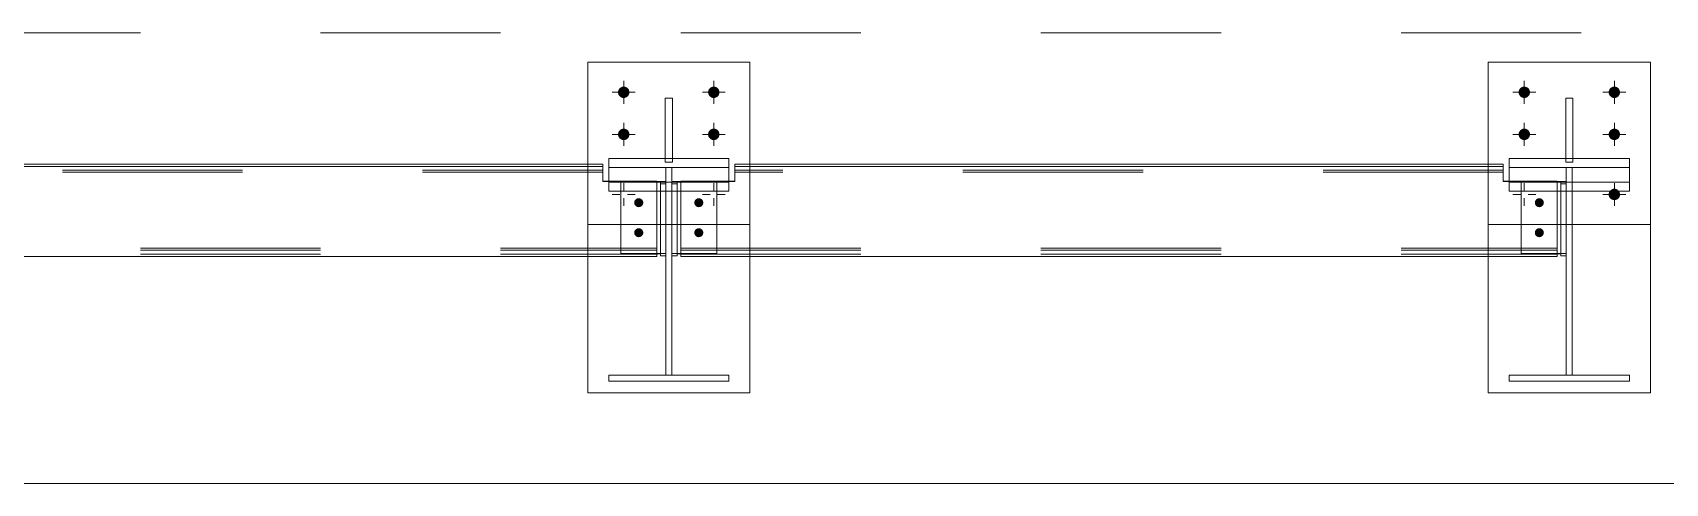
# Model space of a CAD drawing. Header units: millimetres. Extents: x 663313 to 1226001, y 1431724 to 1620898.
# Drawn here: x 663633.344 to 663636.063, y 1524720.101 to 1524720.851 of the extents above; entities that cross this region are included whole.
import ezdxf

# ---------------------------------------------------------------- set-up
doc = ezdxf.new("R2010")
doc.units = ezdxf.units.MM
doc.linetypes.add('XKITLINE00', pattern=[0])
doc.linetypes.add('XKITLINE02', pattern=[4, 2, -2])
doc.layers.add('Bolt', color=7, linetype='Continuous', lineweight=0)
doc.layers.add('Part', color=7, linetype='Continuous', lineweight=0)

# ---------------------------------------------------------------- blocks, each defined once
blk = doc.blocks.new('*A32631718')
at = {"layer": 'Part', "color": 7, "linetype": 'XKITLINE02', "lineweight": 0}
blk.add_line((580.868213, 51.262976), (506.930472, 51.262976), dxfattribs=at)
blk = doc.blocks.new('*A32651720')
at = {"layer": 'Part', "color": 7, "linetype": 'XKITLINE00', "lineweight": 0}
blk.add_line((505.256896, 46.262976), (545.901541, 46.262976), dxfattribs=at)
blk = doc.blocks.new('*A32661721')
at = {"layer": 'Part', "color": 7, "linetype": 'XKITLINE02', "lineweight": 0}
for p, q in [((534.701491, 49.768409), (534.701491, 48.787892)), ((534.768157, 49.768409), (534.701491, 49.768409)), ((534.701491, 49.768409), (534.701569, 49.5047)), ((534.768157, 47.462992), (534.768157, 49.768409)), ((534.768157, 49.768409), (534.768236, 49.5047)), ((534.701491, 47.462992), (534.701569, 47.462992)), ((534.701491, 47.462992), (534.701569, 47.462992)), ((534.768157, 47.462992), (534.768236, 47.462992))]:
    blk.add_line(p, q, dxfattribs=at)
at = {"layer": 'Part', "color": 7, "linetype": 'XKITLINE00', "lineweight": 0}
for p, q in [((534.701569, 47.462992), (534.701569, 49.5047)), ((534.701569, 49.5047), (534.768236, 49.5047)), ((534.768236, 49.5047), (534.768236, 47.462992)), ((534.701491, 48.787892), (534.701491, 47.462992)), ((534.701569, 47.462992), (534.768236, 47.462992))]:
    blk.add_line(p, q, dxfattribs=at)
blk = doc.blocks.new('*A32751730')
at = {"layer": 'Part', "color": 7, "linetype": 'XKITLINE00', "lineweight": 0}
for p, q in [((544.001509, 49.805657), (535.468176, 49.805657)), ((535.468176, 49.805657), (535.468184, 49.779489)), ((544.001517, 49.779489), (535.468184, 49.779489)), ((535.468184, 49.779489), (535.468184, 49.613051)), ((544.001517, 49.779489), (544.001509, 49.805657)), ((544.001517, 49.613051), (544.001517, 49.779489)), ((535.401566, 49.615319), (535.468183, 49.615319)), ((535.401567, 49.613051), (535.468184, 49.613051)), ((544.001516, 49.615319), (544.068233, 49.615319)), ((544.001517, 49.613051), (544.068234, 49.613051)), ((534.868183, 48.81092), (534.868183, 48.78086)), ((534.868183, 48.78086), (544.601541, 48.78086)), ((544.601541, 48.81092), (544.601541, 48.78086))]:
    blk.add_line(p, q, dxfattribs=at)
at = {"layer": 'Part', "color": 7, "linetype": 'XKITLINE02', "lineweight": 0}
for p, q in [((535.468176, 49.739082), (535.468176, 49.805657)), ((544.001509, 49.739082), (535.468176, 49.739082)), ((535.468183, 49.715182), (535.468176, 49.739082)), ((544.001516, 49.715182), (535.468183, 49.715182)), ((535.468183, 49.615319), (535.468183, 49.715182)), ((544.001509, 49.805657), (544.001509, 49.739082)), ((544.001509, 49.739082), (544.001516, 49.715182)), ((544.001516, 49.715182), (544.001516, 49.615319)), ((534.868182, 48.849703), (534.868183, 49.615319)), ((534.868183, 49.615319), (535.401566, 49.615319)), ((534.868184, 49.613051), (534.868183, 49.615319)), ((534.868184, 49.613051), (534.868183, 48.81092)), ((534.868184, 49.613051), (535.401567, 49.613051)), ((535.468184, 49.613051), (535.468183, 49.615319)), ((544.001517, 49.613051), (544.001516, 49.615319)), ((544.068233, 49.615319), (544.601541, 49.615319)), ((544.068234, 49.613051), (544.601541, 49.613051)), ((544.60154, 48.849703), (544.601541, 49.615319)), ((544.601541, 49.615319), (544.601541, 49.613051)), ((544.601541, 49.613051), (544.601541, 48.81092)), ((534.868182, 48.849703), (534.868175, 48.873603)), ((534.868175, 48.873603), (534.868175, 48.807028)), ((534.868175, 48.873603), (544.601533, 48.873603)), ((534.868175, 48.807028), (534.868183, 48.78086)), ((534.868175, 48.807028), (544.601533, 48.807028)), ((534.868182, 48.849703), (544.60154, 48.849703)), ((544.601533, 48.807028), (544.601533, 48.873603)), ((544.601533, 48.873603), (544.60154, 48.849703)), ((544.601533, 48.807028), (544.601541, 48.78086))]:
    blk.add_line(p, q, dxfattribs=at)
blk = doc.blocks.new('*A32761731')
at = {"layer": 'Part', "color": 7, "linetype": 'XKITLINE00', "lineweight": 0}
for p, q in [((534.001509, 49.805657), (525.468176, 49.805657)), ((525.468176, 49.805657), (525.468184, 49.779489)), ((534.001517, 49.779489), (525.468184, 49.779489)), ((525.468184, 49.779489), (525.468184, 49.613051)), ((534.001517, 49.779489), (534.001509, 49.805657)), ((534.001517, 49.613051), (534.001517, 49.779489)), ((525.401566, 49.615319), (525.468183, 49.615319)), ((525.401567, 49.613051), (525.468184, 49.613051)), ((534.001516, 49.615319), (534.068233, 49.615319)), ((534.001517, 49.613051), (534.068234, 49.613051)), ((524.868183, 48.81092), (524.868183, 48.78086)), ((524.868183, 48.78086), (534.601541, 48.78086)), ((534.601541, 48.81092), (534.601541, 48.78086))]:
    blk.add_line(p, q, dxfattribs=at)
at = {"layer": 'Part', "color": 7, "linetype": 'XKITLINE02', "lineweight": 0}
for p, q in [((525.468176, 49.739082), (525.468176, 49.805657)), ((534.001509, 49.739082), (525.468176, 49.739082)), ((525.468183, 49.715182), (525.468176, 49.739082)), ((534.001516, 49.715182), (525.468183, 49.715182)), ((525.468183, 49.615319), (525.468183, 49.715182)), ((534.001509, 49.805657), (534.001509, 49.739082)), ((534.001509, 49.739082), (534.001516, 49.715182)), ((534.001516, 49.715182), (534.001516, 49.615319)), ((524.868182, 48.849703), (524.868183, 49.615319)), ((524.868183, 49.615319), (525.401566, 49.615319)), ((524.868184, 49.613051), (524.868183, 49.615319)), ((524.868184, 49.613051), (524.868183, 48.81092)), ((524.868184, 49.613051), (525.401567, 49.613051)), ((525.468184, 49.613051), (525.468183, 49.615319)), ((534.001517, 49.613051), (534.001516, 49.615319)), ((534.068233, 49.615319), (534.601541, 49.615319)), ((534.068234, 49.613051), (534.601541, 49.613051)), ((534.60154, 48.849703), (534.601541, 49.615319)), ((534.601541, 49.615319), (534.601541, 49.613051)), ((534.601541, 49.613051), (534.601541, 48.81092)), ((524.868182, 48.849703), (524.868175, 48.873603)), ((524.868175, 48.873603), (524.868175, 48.807028)), ((524.868175, 48.873603), (534.601533, 48.873603)), ((524.868175, 48.807028), (524.868183, 48.78086)), ((524.868175, 48.807028), (534.601533, 48.807028)), ((524.868182, 48.849703), (534.60154, 48.849703)), ((534.601533, 48.807028), (534.601533, 48.873603)), ((534.601533, 48.873603), (534.60154, 48.849703)), ((534.601533, 48.807028), (534.601541, 48.78086))]:
    blk.add_line(p, q, dxfattribs=at)
blk = doc.blocks.new('*A32771732')
at = {"layer": 'Part', "color": 7, "linetype": 'XKITLINE00', "lineweight": 0}
for p, q in [((533.834848, 50.935087), (533.834851, 50.935087)), ((533.834851, 50.935087), (535.634851, 50.935087)), ((533.834851, 50.935087), (533.834851, 49.805657)), ((535.634851, 50.935087), (535.634851, 49.805657)), ((533.834851, 48.78086), (533.834851, 47.26842)), ((535.634851, 48.78086), (535.634851, 47.26842)), ((533.834851, 47.26842), (533.834848, 47.26842)), ((535.634851, 47.26842), (533.834851, 47.26842)), ((535.634848, 47.26842), (535.634851, 47.26842))]:
    blk.add_line(p, q, dxfattribs=at)
at = {"layer": 'Part', "color": 7, "linetype": 'XKITLINE02', "lineweight": 0}
for p, q in [((533.834848, 47.26842), (533.834848, 50.935087)), ((535.634848, 50.935087), (535.634848, 47.26842)), ((533.834851, 49.805657), (533.834851, 48.78086)), ((535.634851, 49.805657), (535.634851, 48.78086))]:
    blk.add_line(p, q, dxfattribs=at)
blk = doc.blocks.new('*A32781733')
at = {"layer": 'Part', "color": 7, "linetype": 'XKITLINE02', "lineweight": 0}
for p, q in [((534.768192, 48.81406), (534.768192, 49.612963)), ((535.268192, 49.612963), (534.768192, 49.612963)), ((534.7682, 49.586795), (534.768192, 49.612963)), ((534.768199, 48.787892), (534.7682, 49.586795)), ((534.7682, 49.586795), (534.8282, 49.586795)), ((534.828193, 48.81092), (534.828193, 49.609823)), ((534.828193, 49.609823), (535.268193, 49.609823)), ((534.828193, 49.609823), (534.8282, 49.586795)), ((534.8282, 49.586795), (534.8282, 49.504699)), ((535.268192, 48.81406), (535.268192, 49.612963)), ((535.268193, 49.609823), (535.268192, 49.612963)), ((535.268193, 49.609823), (535.268193, 49.504699)), ((534.768192, 48.81406), (535.268192, 48.81406)), ((534.768199, 48.787892), (534.768192, 48.81406)), ((534.828193, 48.81092), (534.828199, 48.787892)), ((535.268192, 48.81406), (535.268193, 48.81092))]:
    blk.add_line(p, q, dxfattribs=at)
at = {"layer": 'Part', "color": 7, "linetype": 'XKITLINE00', "lineweight": 0}
for p, q in [((534.8282, 49.504699), (534.828199, 48.787892)), ((535.268193, 49.504699), (535.268193, 48.81092)), ((534.828199, 48.787892), (534.768199, 48.787892)), ((535.268193, 48.81092), (534.828193, 48.81092))]:
    blk.add_line(p, q, dxfattribs=at)
blk = doc.blocks.new('*A32791734')
at = {"layer": 'Part', "color": 7, "linetype": 'XKITLINE02', "lineweight": 0}
for p, q in [((534.201517, 49.612963), (534.201516, 48.81406)), ((534.701517, 49.612963), (534.201517, 49.612963)), ((534.201517, 49.612963), (534.201518, 49.609823)), ((534.201518, 49.609823), (534.641518, 49.609823)), ((534.201518, 49.609823), (534.201518, 49.5047)), ((534.641518, 49.609823), (534.641517, 48.81092)), ((534.641518, 49.609823), (534.641525, 49.586795)), ((534.641525, 49.586795), (534.701525, 49.586795)), ((534.641525, 49.586795), (534.641525, 49.504699)), ((534.701517, 49.612963), (534.701516, 48.81406)), ((534.701525, 49.586795), (534.701517, 49.612963)), ((534.701525, 49.586795), (534.701524, 48.787892)), ((534.201516, 48.81406), (534.701516, 48.81406)), ((534.201517, 48.81092), (534.201516, 48.81406)), ((534.641524, 48.787892), (534.641517, 48.81092)), ((534.701524, 48.787892), (534.701516, 48.81406))]:
    blk.add_line(p, q, dxfattribs=at)
at = {"layer": 'Part', "color": 7, "linetype": 'XKITLINE00', "lineweight": 0}
for p, q in [((534.201518, 49.5047), (534.201517, 48.81092)), ((534.641525, 49.504699), (534.641524, 48.787892)), ((534.641517, 48.81092), (534.201517, 48.81092)), ((534.701524, 48.787892), (534.641524, 48.787892))]:
    blk.add_line(p, q, dxfattribs=at)
blk = doc.blocks.new('*A32801735')
at = {"layer": 'Part', "color": 7, "linetype": 'XKITLINE00', "lineweight": 0}
for p, q in [((534.774834, 50.535054), (534.694824, 50.535054)), ((534.694837, 49.825545), (534.694834, 50.535054)), ((534.774824, 50.535054), (534.774834, 50.535054)), ((534.774834, 50.535054), (534.774837, 49.825545)), ((534.774837, 49.825545), (534.694837, 49.825545))]:
    blk.add_line(p, q, dxfattribs=at)
at = {"layer": 'Part', "color": 7, "linetype": 'XKITLINE02', "lineweight": 0}
for p, q in [((534.694824, 50.535054), (534.694834, 50.535054)), ((534.694824, 50.535054), (534.694824, 49.868387)), ((534.774824, 49.868387), (534.774824, 50.535054)), ((534.774824, 49.868387), (534.694824, 49.868387)), ((534.694824, 49.868387), (534.694837, 49.825545)), ((534.774837, 49.825545), (534.774824, 49.868387))]:
    blk.add_line(p, q, dxfattribs=at)
blk = doc.blocks.new('*A32811736')
at = {"layer": 'Part', "color": 7, "linetype": 'XKITLINE02', "lineweight": 0}
for p, q in [((533.834828, 50.935087), (535.634828, 50.935087)), ((533.834828, 49.135087), (533.834828, 50.935087)), ((533.834828, 49.135087), (533.834828, 50.935087)), ((535.634828, 50.935087), (535.634828, 49.135087)), ((535.634828, 49.135087), (535.634828, 50.935087)), ((535.634828, 49.135087), (533.834828, 49.135087))]:
    blk.add_line(p, q, dxfattribs=at)
blk = doc.blocks.new('*A32821737')
at = {"layer": 'Bolt'}
for points in [[(534.172, 50.608), (534.173, 50.614), (534.174, 50.62), (534.176, 50.626), (534.179, 50.632), (534.182, 50.637), (534.186, 50.642), (534.19, 50.647), (534.195, 50.651), (534.2, 50.654), (534.205, 50.658), (534.211, 50.66), (534.216, 50.662), (534.222, 50.664), (534.229, 50.665), (534.235, 50.665), (534.241, 50.665), (534.247, 50.664), (534.253, 50.662), (534.259, 50.66), (534.265, 50.658), (534.27, 50.654), (534.275, 50.651), (534.28, 50.647), (534.284, 50.642), (534.288, 50.637), (534.291, 50.632), (534.293, 50.626), (534.295, 50.62), (534.297, 50.614), (534.298, 50.608), (534.298, 50.602), (534.298, 50.596), (534.297, 50.589), (534.295, 50.583), (534.293, 50.578), (534.291, 50.572), (534.288, 50.567), (534.284, 50.562), (534.28, 50.557), (534.275, 50.553), (534.27, 50.549), (534.265, 50.546), (534.259, 50.543), (534.253, 50.541), (534.247, 50.54), (534.241, 50.539), (534.235, 50.538), (534.229, 50.539), (534.222, 50.54), (534.216, 50.541), (534.211, 50.543), (534.205, 50.546), (534.2, 50.549), (534.195, 50.553), (534.19, 50.557), (534.186, 50.562), (534.182, 50.567), (534.179, 50.572), (534.176, 50.578), (534.174, 50.583), (534.173, 50.589), (534.172, 50.596), (534.172, 50.602)], [(535.172, 50.608), (535.173, 50.614), (535.174, 50.62), (535.176, 50.626), (535.179, 50.632), (535.182, 50.637), (535.186, 50.642), (535.19, 50.647), (535.195, 50.651), (535.2, 50.654), (535.205, 50.658), (535.211, 50.66), (535.216, 50.662), (535.222, 50.664), (535.229, 50.665), (535.235, 50.665), (535.241, 50.665), (535.247, 50.664), (535.253, 50.662), (535.259, 50.66), (535.265, 50.658), (535.27, 50.654), (535.275, 50.651), (535.28, 50.647), (535.284, 50.642), (535.288, 50.637), (535.291, 50.632), (535.293, 50.626), (535.295, 50.62), (535.297, 50.614), (535.298, 50.608), (535.298, 50.602), (535.298, 50.596), (535.297, 50.589), (535.295, 50.583), (535.293, 50.578), (535.291, 50.572), (535.288, 50.567), (535.284, 50.562), (535.28, 50.557), (535.275, 50.553), (535.27, 50.549), (535.265, 50.546), (535.259, 50.543), (535.253, 50.541), (535.247, 50.54), (535.241, 50.539), (535.235, 50.538), (535.229, 50.539), (535.222, 50.54), (535.216, 50.541), (535.211, 50.543), (535.205, 50.546), (535.2, 50.549), (535.195, 50.553), (535.19, 50.557), (535.186, 50.562), (535.182, 50.567), (535.179, 50.572), (535.176, 50.578), (535.174, 50.583), (535.173, 50.589), (535.172, 50.596), (535.172, 50.602)], [(534.172, 50.141), (534.173, 50.147), (534.174, 50.153), (534.176, 50.159), (534.179, 50.165), (534.182, 50.17), (534.186, 50.175), (534.19, 50.18), (534.195, 50.184), (534.2, 50.188), (534.205, 50.191), (534.211, 50.194), (534.216, 50.196), (534.222, 50.197), (534.229, 50.198), (534.235, 50.198), (534.241, 50.198), (534.247, 50.197), (534.253, 50.196), (534.259, 50.194), (534.265, 50.191), (534.27, 50.188), (534.275, 50.184), (534.28, 50.18), (534.284, 50.175), (534.288, 50.17), (534.291, 50.165), (534.293, 50.159), (534.295, 50.153), (534.297, 50.147), (534.298, 50.141), (534.298, 50.135), (534.298, 50.129), (534.297, 50.123), (534.295, 50.117), (534.293, 50.111), (534.291, 50.105), (534.288, 50.1), (534.284, 50.095), (534.28, 50.09), (534.275, 50.086), (534.27, 50.082), (534.265, 50.079), (534.259, 50.077), (534.253, 50.074), (534.247, 50.073), (534.241, 50.072), (534.235, 50.072), (534.229, 50.072), (534.222, 50.073), (534.216, 50.074), (534.211, 50.077), (534.205, 50.079), (534.2, 50.082), (534.195, 50.086), (534.19, 50.09), (534.186, 50.095), (534.182, 50.1), (534.179, 50.105), (534.176, 50.111), (534.174, 50.117), (534.173, 50.123), (534.172, 50.129), (534.172, 50.135)], [(535.172, 50.141), (535.173, 50.147), (535.174, 50.153), (535.176, 50.159), (535.179, 50.165), (535.182, 50.17), (535.186, 50.175), (535.19, 50.18), (535.195, 50.184), (535.2, 50.188), (535.205, 50.191), (535.211, 50.194), (535.216, 50.196), (535.222, 50.197), (535.229, 50.198), (535.235, 50.198), (535.241, 50.198), (535.247, 50.197), (535.253, 50.196), (535.259, 50.194), (535.265, 50.191), (535.27, 50.188), (535.275, 50.184), (535.28, 50.18), (535.284, 50.175), (535.288, 50.17), (535.291, 50.165), (535.293, 50.159), (535.295, 50.153), (535.297, 50.147), (535.298, 50.141), (535.298, 50.135), (535.298, 50.129), (535.297, 50.123), (535.295, 50.117), (535.293, 50.111), (535.291, 50.105), (535.288, 50.1), (535.284, 50.095), (535.28, 50.09), (535.275, 50.086), (535.27, 50.082), (535.265, 50.079), (535.259, 50.077), (535.253, 50.074), (535.247, 50.073), (535.241, 50.072), (535.235, 50.072), (535.229, 50.072), (535.222, 50.073), (535.216, 50.074), (535.211, 50.077), (535.205, 50.079), (535.2, 50.082), (535.195, 50.086), (535.19, 50.09), (535.186, 50.095), (535.182, 50.1), (535.179, 50.105), (535.176, 50.111), (535.174, 50.117), (535.173, 50.123), (535.172, 50.129), (535.172, 50.135)]]:
    blk.add_hatch(color=7, dxfattribs=at).paths.add_polyline_path(points, flags=17)
at = {"layer": 'Bolt', "color": 7, "linetype": 'XKITLINE00', "lineweight": 0}
for p, q in [((534.108, 50.602), (534.362, 50.602)), ((534.235, 50.475), (534.235, 50.728)), ((535.108, 50.602), (535.362, 50.602)), ((535.235, 50.475), (535.235, 50.728)), ((534.235, 50.008), (534.235, 50.262)), ((535.235, 50.008), (535.235, 50.262)), ((534.108, 50.135), (534.362, 50.135)), ((535.108, 50.135), (535.362, 50.135)), ((534.235, 49.595), (534.235, 49.511)), ((535.235, 49.595), (535.235, 49.511)), ((534.108, 49.468), (534.193, 49.468)), ((534.235, 49.342), (534.235, 49.426)), ((534.362, 49.468), (534.277, 49.468)), ((535.108, 49.468), (535.193, 49.468)), ((535.235, 49.342), (535.235, 49.426)), ((535.362, 49.468), (535.277, 49.468))]:
    blk.add_line(p, q, dxfattribs=at)
blk = doc.blocks.new('*A32831738')
at = {"layer": 'Bolt'}
for points in [[(534.411, 49.426), (534.421, 49.423), (534.429, 49.418), (534.437, 49.412), (534.443, 49.405), (534.448, 49.396), (534.451, 49.387), (534.452, 49.377), (534.451, 49.367), (534.448, 49.358), (534.443, 49.349), (534.437, 49.342), (534.429, 49.335), (534.421, 49.331), (534.411, 49.328), (534.402, 49.327), (534.392, 49.328), (534.382, 49.331), (534.374, 49.335), (534.366, 49.342), (534.36, 49.349), (534.355, 49.358), (534.352, 49.367), (534.352, 49.377), (534.352, 49.387), (534.355, 49.396), (534.36, 49.405), (534.366, 49.412), (534.374, 49.418), (534.382, 49.423), (534.392, 49.426), (534.402, 49.427)], [(534.411, 49.093), (534.421, 49.09), (534.429, 49.085), (534.437, 49.079), (534.443, 49.072), (534.448, 49.063), (534.451, 49.054), (534.452, 49.044), (534.451, 49.034), (534.448, 49.025), (534.443, 49.016), (534.437, 49.009), (534.429, 49.002), (534.421, 48.998), (534.411, 48.995), (534.402, 48.994), (534.392, 48.995), (534.382, 48.998), (534.374, 49.002), (534.366, 49.009), (534.36, 49.016), (534.355, 49.025), (534.352, 49.034), (534.352, 49.044), (534.352, 49.054), (534.355, 49.063), (534.36, 49.072), (534.366, 49.079), (534.374, 49.085), (534.382, 49.09), (534.392, 49.093), (534.402, 49.094)]]:
    blk.add_hatch(color=7, dxfattribs=at).paths.add_polyline_path(points, flags=17)
at = {"layer": 'Bolt', "color": 7, "linetype": 'XKITLINE00', "lineweight": 0}
for p, q in [((534.402, 49.374), (534.402, 49.391)), ((534.402, 49.041), (534.402, 49.058))]:
    blk.add_line(p, q, dxfattribs=at)
blk = doc.blocks.new('*A32841739')
at = {"layer": 'Bolt'}
for points in [[(535.078, 49.426), (535.087, 49.423), (535.096, 49.418), (535.104, 49.412), (535.11, 49.405), (535.114, 49.396), (535.117, 49.387), (535.118, 49.377), (535.117, 49.367), (535.114, 49.358), (535.11, 49.349), (535.104, 49.342), (535.096, 49.335), (535.087, 49.331), (535.078, 49.328), (535.068, 49.327), (535.058, 49.328), (535.049, 49.331), (535.04, 49.335), (535.033, 49.342), (535.027, 49.349), (535.022, 49.358), (535.019, 49.367), (535.018, 49.377), (535.019, 49.387), (535.022, 49.396), (535.027, 49.405), (535.033, 49.412), (535.04, 49.418), (535.049, 49.423), (535.058, 49.426), (535.068, 49.427)], [(535.078, 49.093), (535.087, 49.09), (535.096, 49.085), (535.104, 49.079), (535.11, 49.072), (535.114, 49.063), (535.117, 49.054), (535.118, 49.044), (535.117, 49.034), (535.114, 49.025), (535.11, 49.016), (535.104, 49.009), (535.096, 49.002), (535.087, 48.998), (535.078, 48.995), (535.068, 48.994), (535.058, 48.995), (535.049, 48.998), (535.04, 49.002), (535.033, 49.009), (535.027, 49.016), (535.022, 49.025), (535.019, 49.034), (535.018, 49.044), (535.019, 49.054), (535.022, 49.063), (535.027, 49.072), (535.033, 49.079), (535.04, 49.085), (535.049, 49.09), (535.058, 49.093), (535.068, 49.094)]]:
    blk.add_hatch(color=7, dxfattribs=at).paths.add_polyline_path(points, flags=17)
at = {"layer": 'Bolt', "color": 7, "linetype": 'XKITLINE00', "lineweight": 0}
for p, q in [((535.068, 49.374), (535.068, 49.391)), ((535.068, 49.041), (535.068, 49.058))]:
    blk.add_line(p, q, dxfattribs=at)
blk = doc.blocks.new('*A33951850')
at = {"layer": 'Part', "color": 7, "linetype": 'XKITLINE00', "lineweight": 0}
for p, q in [((544.774834, 50.535054), (544.694824, 50.535054)), ((544.694837, 49.825545), (544.694834, 50.535054)), ((544.774824, 50.535054), (544.774834, 50.535054)), ((544.774834, 50.535054), (544.774837, 49.825545)), ((544.774837, 49.825545), (544.694837, 49.825545))]:
    blk.add_line(p, q, dxfattribs=at)
at = {"layer": 'Part', "color": 7, "linetype": 'XKITLINE02', "lineweight": 0}
for p, q in [((544.694824, 50.535054), (544.694834, 50.535054)), ((544.694824, 50.535054), (544.694824, 49.868387)), ((544.774824, 49.868387), (544.774824, 50.535054)), ((544.774824, 49.868387), (544.694824, 49.868387)), ((544.694824, 49.868387), (544.694837, 49.825545)), ((544.774837, 49.825545), (544.774824, 49.868387))]:
    blk.add_line(p, q, dxfattribs=at)
blk = doc.blocks.new('*A33961851')
at = {"layer": 'Part', "color": 7, "linetype": 'XKITLINE02', "lineweight": 0}
for p, q in [((544.201517, 49.612963), (544.201516, 48.81406)), ((544.701517, 49.612963), (544.201517, 49.612963)), ((544.201517, 49.612963), (544.201518, 49.609823)), ((544.201518, 49.609823), (544.641518, 49.609823)), ((544.201518, 49.609823), (544.201518, 49.504691)), ((544.641518, 49.609823), (544.641517, 48.81092)), ((544.641518, 49.609823), (544.641525, 49.586795)), ((544.641525, 49.586795), (544.701525, 49.586795)), ((544.641525, 49.586795), (544.641525, 49.504691)), ((544.701517, 49.612963), (544.701516, 48.81406)), ((544.701525, 49.586795), (544.701517, 49.612963)), ((544.701525, 49.586795), (544.701524, 48.787892)), ((544.201516, 48.81406), (544.701516, 48.81406)), ((544.201517, 48.81092), (544.201516, 48.81406)), ((544.641524, 48.787892), (544.641517, 48.81092)), ((544.701524, 48.787892), (544.701516, 48.81406))]:
    blk.add_line(p, q, dxfattribs=at)
at = {"layer": 'Part', "color": 7, "linetype": 'XKITLINE00', "lineweight": 0}
for p, q in [((544.201518, 49.504691), (544.201517, 48.81092)), ((544.641525, 49.504691), (544.641524, 48.787892)), ((544.641517, 48.81092), (544.201517, 48.81092)), ((544.701524, 48.787892), (544.641524, 48.787892))]:
    blk.add_line(p, q, dxfattribs=at)
blk = doc.blocks.new('*A33971852')
at = {"layer": 'Part', "color": 7, "linetype": 'XKITLINE00', "lineweight": 0}
for p, q in [((543.834848, 50.935087), (543.834851, 50.935087)), ((543.834851, 50.935087), (545.634851, 50.935087)), ((543.834851, 50.935087), (543.834851, 49.805657)), ((545.634851, 47.26842), (545.634851, 50.935087)), ((543.834851, 48.78086), (543.834851, 47.26842)), ((543.834851, 47.26842), (543.834848, 47.26842)), ((543.834851, 47.26842), (545.634851, 47.26842)), ((545.634848, 47.26842), (545.634851, 47.26842))]:
    blk.add_line(p, q, dxfattribs=at)
at = {"layer": 'Part', "color": 7, "linetype": 'XKITLINE02', "lineweight": 0}
for p, q in [((543.834848, 47.26842), (543.834848, 50.935087)), ((545.634848, 47.26842), (545.634848, 50.935087)), ((543.834851, 49.805657), (543.834851, 48.78086))]:
    blk.add_line(p, q, dxfattribs=at)
blk = doc.blocks.new('*A33981853')
at = {"layer": 'Part', "color": 7, "linetype": 'XKITLINE02', "lineweight": 0}
for p, q in [((543.834828, 50.935087), (545.634828, 50.935087)), ((543.834828, 49.135087), (543.834828, 50.935087)), ((543.834828, 49.135087), (543.834828, 50.935087)), ((545.634828, 50.935087), (545.634828, 49.135087)), ((545.634828, 49.135087), (545.634828, 50.935087)), ((545.634828, 49.135087), (543.834828, 49.135087))]:
    blk.add_line(p, q, dxfattribs=at)
blk = doc.blocks.new('*A33991854')
at = {"layer": 'Bolt'}
for points in [[(544.172, 50.608), (544.173, 50.614), (544.174, 50.62), (544.176, 50.626), (544.179, 50.632), (544.182, 50.637), (544.186, 50.642), (544.19, 50.647), (544.195, 50.651), (544.2, 50.654), (544.205, 50.658), (544.211, 50.66), (544.216, 50.662), (544.222, 50.664), (544.229, 50.665), (544.235, 50.665), (544.241, 50.665), (544.247, 50.664), (544.253, 50.662), (544.259, 50.66), (544.265, 50.658), (544.27, 50.654), (544.275, 50.651), (544.28, 50.647), (544.284, 50.642), (544.288, 50.637), (544.291, 50.632), (544.293, 50.626), (544.295, 50.62), (544.297, 50.614), (544.298, 50.608), (544.298, 50.602), (544.298, 50.596), (544.297, 50.589), (544.295, 50.583), (544.293, 50.578), (544.291, 50.572), (544.288, 50.567), (544.284, 50.562), (544.28, 50.557), (544.275, 50.553), (544.27, 50.549), (544.265, 50.546), (544.259, 50.543), (544.253, 50.541), (544.247, 50.54), (544.241, 50.539), (544.235, 50.538), (544.229, 50.539), (544.222, 50.54), (544.216, 50.541), (544.211, 50.543), (544.205, 50.546), (544.2, 50.549), (544.195, 50.553), (544.19, 50.557), (544.186, 50.562), (544.182, 50.567), (544.179, 50.572), (544.176, 50.578), (544.174, 50.583), (544.173, 50.589), (544.172, 50.596), (544.172, 50.602)], [(545.172, 50.608), (545.173, 50.614), (545.174, 50.62), (545.176, 50.626), (545.179, 50.632), (545.182, 50.637), (545.186, 50.642), (545.19, 50.647), (545.195, 50.651), (545.2, 50.654), (545.205, 50.658), (545.211, 50.66), (545.216, 50.662), (545.222, 50.664), (545.229, 50.665), (545.235, 50.665), (545.241, 50.665), (545.247, 50.664), (545.253, 50.662), (545.259, 50.66), (545.265, 50.658), (545.27, 50.654), (545.275, 50.651), (545.28, 50.647), (545.284, 50.642), (545.288, 50.637), (545.291, 50.632), (545.293, 50.626), (545.295, 50.62), (545.297, 50.614), (545.298, 50.608), (545.298, 50.602), (545.298, 50.596), (545.297, 50.589), (545.295, 50.583), (545.293, 50.578), (545.291, 50.572), (545.288, 50.567), (545.284, 50.562), (545.28, 50.557), (545.275, 50.553), (545.27, 50.549), (545.265, 50.546), (545.259, 50.543), (545.253, 50.541), (545.247, 50.54), (545.241, 50.539), (545.235, 50.538), (545.229, 50.539), (545.222, 50.54), (545.216, 50.541), (545.211, 50.543), (545.205, 50.546), (545.2, 50.549), (545.195, 50.553), (545.19, 50.557), (545.186, 50.562), (545.182, 50.567), (545.179, 50.572), (545.176, 50.578), (545.174, 50.583), (545.173, 50.589), (545.172, 50.596), (545.172, 50.602)], [(544.172, 50.141), (544.173, 50.147), (544.174, 50.153), (544.176, 50.159), (544.179, 50.165), (544.182, 50.17), (544.186, 50.175), (544.19, 50.18), (544.195, 50.184), (544.2, 50.188), (544.205, 50.191), (544.211, 50.194), (544.216, 50.196), (544.222, 50.197), (544.229, 50.198), (544.235, 50.198), (544.241, 50.198), (544.247, 50.197), (544.253, 50.196), (544.259, 50.194), (544.265, 50.191), (544.27, 50.188), (544.275, 50.184), (544.28, 50.18), (544.284, 50.175), (544.288, 50.17), (544.291, 50.165), (544.293, 50.159), (544.295, 50.153), (544.297, 50.147), (544.298, 50.141), (544.298, 50.135), (544.298, 50.129), (544.297, 50.123), (544.295, 50.117), (544.293, 50.111), (544.291, 50.105), (544.288, 50.1), (544.284, 50.095), (544.28, 50.09), (544.275, 50.086), (544.27, 50.082), (544.265, 50.079), (544.259, 50.077), (544.253, 50.074), (544.247, 50.073), (544.241, 50.072), (544.235, 50.072), (544.229, 50.072), (544.222, 50.073), (544.216, 50.074), (544.211, 50.077), (544.205, 50.079), (544.2, 50.082), (544.195, 50.086), (544.19, 50.09), (544.186, 50.095), (544.182, 50.1), (544.179, 50.105), (544.176, 50.111), (544.174, 50.117), (544.173, 50.123), (544.172, 50.129), (544.172, 50.135)], [(545.172, 50.141), (545.173, 50.147), (545.174, 50.153), (545.176, 50.159), (545.179, 50.165), (545.182, 50.17), (545.186, 50.175), (545.19, 50.18), (545.195, 50.184), (545.2, 50.188), (545.205, 50.191), (545.211, 50.194), (545.216, 50.196), (545.222, 50.197), (545.229, 50.198), (545.235, 50.198), (545.241, 50.198), (545.247, 50.197), (545.253, 50.196), (545.259, 50.194), (545.265, 50.191), (545.27, 50.188), (545.275, 50.184), (545.28, 50.18), (545.284, 50.175), (545.288, 50.17), (545.291, 50.165), (545.293, 50.159), (545.295, 50.153), (545.297, 50.147), (545.298, 50.141), (545.298, 50.135), (545.298, 50.129), (545.297, 50.123), (545.295, 50.117), (545.293, 50.111), (545.291, 50.105), (545.288, 50.1), (545.284, 50.095), (545.28, 50.09), (545.275, 50.086), (545.27, 50.082), (545.265, 50.079), (545.259, 50.077), (545.253, 50.074), (545.247, 50.073), (545.241, 50.072), (545.235, 50.072), (545.229, 50.072), (545.222, 50.073), (545.216, 50.074), (545.211, 50.077), (545.205, 50.079), (545.2, 50.082), (545.195, 50.086), (545.19, 50.09), (545.186, 50.095), (545.182, 50.1), (545.179, 50.105), (545.176, 50.111), (545.174, 50.117), (545.173, 50.123), (545.172, 50.129), (545.172, 50.135)], [(545.172, 49.475), (545.173, 49.481), (545.174, 49.487), (545.176, 49.493), (545.179, 49.498), (545.182, 49.504), (545.186, 49.509), (545.19, 49.513), (545.195, 49.517), (545.2, 49.521), (545.205, 49.524), (545.211, 49.527), (545.216, 49.529), (545.222, 49.531), (545.229, 49.531), (545.235, 49.532), (545.241, 49.531), (545.247, 49.531), (545.253, 49.529), (545.259, 49.527), (545.265, 49.524), (545.27, 49.521), (545.275, 49.517), (545.28, 49.513), (545.284, 49.509), (545.288, 49.504), (545.291, 49.498), (545.293, 49.493), (545.295, 49.487), (545.297, 49.481), (545.298, 49.475), (545.298, 49.468), (545.298, 49.462), (545.297, 49.456), (545.295, 49.45), (545.293, 49.444), (545.291, 49.439), (545.288, 49.433), (545.284, 49.428), (545.28, 49.424), (545.275, 49.419), (545.27, 49.416), (545.265, 49.413), (545.259, 49.41), (545.253, 49.408), (545.247, 49.406), (545.241, 49.405), (545.235, 49.405), (545.229, 49.405), (545.222, 49.406), (545.216, 49.408), (545.211, 49.41), (545.205, 49.413), (545.2, 49.416), (545.195, 49.419), (545.19, 49.424), (545.186, 49.428), (545.182, 49.433), (545.179, 49.439), (545.176, 49.444), (545.174, 49.45), (545.173, 49.456), (545.172, 49.462), (545.172, 49.468)]]:
    blk.add_hatch(color=7, dxfattribs=at).paths.add_polyline_path(points, flags=17)
at = {"layer": 'Bolt', "color": 7, "linetype": 'XKITLINE00', "lineweight": 0}
for p, q in [((544.108, 50.602), (544.362, 50.602)), ((544.235, 50.475), (544.235, 50.728)), ((545.108, 50.602), (545.362, 50.602)), ((545.235, 50.475), (545.235, 50.728)), ((544.235, 50.008), (544.235, 50.262)), ((545.235, 50.008), (545.235, 50.262)), ((544.108, 50.135), (544.362, 50.135)), ((545.108, 50.135), (545.362, 50.135)), ((544.235, 49.595), (544.235, 49.511)), ((545.235, 49.342), (545.235, 49.595)), ((544.108, 49.468), (544.193, 49.468)), ((544.235, 49.342), (544.235, 49.426)), ((544.362, 49.468), (544.277, 49.468)), ((545.108, 49.468), (545.362, 49.468))]:
    blk.add_line(p, q, dxfattribs=at)
blk = doc.blocks.new('*A34001855')
at = {"layer": 'Bolt'}
for points in [[(544.411, 49.426), (544.421, 49.423), (544.429, 49.418), (544.437, 49.412), (544.443, 49.405), (544.448, 49.396), (544.451, 49.387), (544.452, 49.377), (544.451, 49.367), (544.448, 49.358), (544.443, 49.349), (544.437, 49.342), (544.429, 49.335), (544.421, 49.331), (544.411, 49.328), (544.402, 49.327), (544.392, 49.328), (544.382, 49.331), (544.374, 49.335), (544.366, 49.342), (544.36, 49.349), (544.355, 49.358), (544.352, 49.367), (544.352, 49.377), (544.352, 49.387), (544.355, 49.396), (544.36, 49.405), (544.366, 49.412), (544.374, 49.418), (544.382, 49.423), (544.392, 49.426), (544.402, 49.427)], [(544.411, 49.093), (544.421, 49.09), (544.429, 49.085), (544.437, 49.079), (544.443, 49.072), (544.448, 49.063), (544.451, 49.054), (544.452, 49.044), (544.451, 49.034), (544.448, 49.025), (544.443, 49.016), (544.437, 49.009), (544.429, 49.002), (544.421, 48.998), (544.411, 48.995), (544.402, 48.994), (544.392, 48.995), (544.382, 48.998), (544.374, 49.002), (544.366, 49.009), (544.36, 49.016), (544.355, 49.025), (544.352, 49.034), (544.352, 49.044), (544.352, 49.054), (544.355, 49.063), (544.36, 49.072), (544.366, 49.079), (544.374, 49.085), (544.382, 49.09), (544.392, 49.093), (544.402, 49.094)]]:
    blk.add_hatch(color=7, dxfattribs=at).paths.add_polyline_path(points, flags=17)
at = {"layer": 'Bolt', "color": 7, "linetype": 'XKITLINE00', "lineweight": 0}
for p, q in [((544.402, 49.374), (544.402, 49.391)), ((544.402, 49.041), (544.402, 49.058))]:
    blk.add_line(p, q, dxfattribs=at)
blk = doc.blocks.new('*A34031858')
at = {"layer": 'Part', "color": 7, "linetype": 'XKITLINE00', "lineweight": 0}
for p, q in [((534.068157, 47.396325), (534.068157, 47.462991)), ((534.068236, 47.396325), (534.068236, 47.462991)), ((534.068236, 47.462991), (535.401569, 47.462991)), ((534.068236, 47.396325), (535.401569, 47.396325)), ((535.401569, 47.462991), (535.401569, 47.396325))]:
    blk.add_line(p, q, dxfattribs=at)
at = {"layer": 'Part', "color": 7, "linetype": 'XKITLINE02', "lineweight": 0}
for p, q in [((534.068157, 47.462991), (534.068236, 47.462991)), ((534.068157, 47.396325), (534.068236, 47.396325)), ((534.068157, 47.396325), (534.068236, 47.396325)), ((535.401491, 47.462991), (535.401569, 47.462991)), ((535.401491, 47.396325), (535.401491, 47.462991)), ((535.401491, 47.396325), (535.401569, 47.396325))]:
    blk.add_line(p, q, dxfattribs=at)
blk = doc.blocks.new('*A34041859')
at = {"layer": 'Part', "color": 7, "linetype": 'XKITLINE00', "lineweight": 0}
for p, q in [((534.068157, 49.868547), (534.694837, 49.868547)), ((534.068157, 49.868547), (534.068236, 49.604837)), ((534.774837, 49.868547), (535.401491, 49.868547)), ((535.401491, 49.868547), (535.401569, 49.604836)), ((534.068236, 49.5047), (534.068236, 49.604837)), ((534.068236, 49.604837), (535.401569, 49.604836)), ((535.401569, 49.504699), (534.068236, 49.5047)), ((535.401569, 49.604836), (535.401569, 49.504699))]:
    blk.add_line(p, q, dxfattribs=at)
at = {"layer": 'Part', "color": 7, "linetype": 'XKITLINE02', "lineweight": 0}
for p, q in [((534.068157, 49.768409), (534.068157, 49.868547)), ((534.694837, 49.868547), (534.774837, 49.868547)), ((535.401491, 49.868547), (535.401491, 49.768409)), ((534.068157, 49.768409), (534.068236, 49.5047)), ((535.401491, 49.768409), (534.068157, 49.768409)), ((535.401491, 49.768409), (535.401569, 49.504699))]:
    blk.add_line(p, q, dxfattribs=at)
blk = doc.blocks.new('*A34321887')
at = {"layer": 'Part', "color": 7, "linetype": 'XKITLINE02', "lineweight": 0}
for p, q in [((544.701491, 49.768409), (544.701491, 48.787892)), ((544.768157, 49.768409), (544.701491, 49.768409)), ((544.701491, 49.768409), (544.701569, 49.504692)), ((544.768157, 47.462992), (544.768157, 49.768409)), ((544.768157, 49.768409), (544.768236, 49.504692)), ((544.701491, 47.462992), (544.701569, 47.462992)), ((544.701491, 47.462992), (544.701569, 47.462992)), ((544.768157, 47.462992), (544.768236, 47.462992))]:
    blk.add_line(p, q, dxfattribs=at)
at = {"layer": 'Part', "color": 7, "linetype": 'XKITLINE00', "lineweight": 0}
for p, q in [((544.701569, 47.462992), (544.701569, 49.504692)), ((544.701569, 49.504692), (544.768236, 49.504692)), ((544.768236, 49.504692), (544.768236, 47.462992)), ((544.701491, 48.787892), (544.701491, 47.462992)), ((544.701569, 47.462992), (544.768236, 47.462992))]:
    blk.add_line(p, q, dxfattribs=at)
blk = doc.blocks.new('*A34331888')
at = {"layer": 'Part', "color": 7, "linetype": 'XKITLINE00', "lineweight": 0}
for p, q in [((544.068157, 47.396325), (544.068157, 47.462991)), ((544.068236, 47.396325), (544.068236, 47.462991)), ((544.068236, 47.462991), (545.401569, 47.462991)), ((544.068236, 47.396325), (545.401569, 47.396325)), ((545.401569, 47.462991), (545.401569, 47.396325))]:
    blk.add_line(p, q, dxfattribs=at)
at = {"layer": 'Part', "color": 7, "linetype": 'XKITLINE02', "lineweight": 0}
for p, q in [((544.068157, 47.462991), (544.068236, 47.462991)), ((544.068157, 47.396325), (544.068236, 47.396325)), ((544.068157, 47.396325), (544.068236, 47.396325)), ((545.401491, 47.462991), (545.401569, 47.462991)), ((545.401491, 47.396325), (545.401491, 47.462991)), ((545.401491, 47.396325), (545.401569, 47.396325))]:
    blk.add_line(p, q, dxfattribs=at)
blk = doc.blocks.new('*A34341889')
at = {"layer": 'Part', "color": 7, "linetype": 'XKITLINE00', "lineweight": 0}
for p, q in [((544.068157, 49.868547), (544.694837, 49.868547)), ((544.068157, 49.868547), (544.068236, 49.604829)), ((544.774837, 49.868547), (545.401491, 49.868547)), ((545.401491, 49.868547), (545.401569, 49.604828)), ((544.068236, 49.504692), (544.068236, 49.604829)), ((544.068236, 49.604829), (545.401569, 49.604828)), ((545.401569, 49.50469), (544.068236, 49.504692)), ((545.401569, 49.604828), (545.401569, 49.50469))]:
    blk.add_line(p, q, dxfattribs=at)
at = {"layer": 'Part', "color": 7, "linetype": 'XKITLINE02', "lineweight": 0}
for p, q in [((544.068157, 49.768409), (544.068157, 49.868547)), ((544.694837, 49.868547), (544.774837, 49.868547)), ((545.401491, 49.868547), (545.401491, 49.768409)), ((544.068157, 49.768409), (544.068236, 49.504692)), ((545.401491, 49.768409), (544.068157, 49.768409)), ((545.401491, 49.768409), (545.401569, 49.50469))]:
    blk.add_line(p, q, dxfattribs=at)

msp = doc.modelspace()

# ---------------------------------------------------------------- block references
at = {"color": 7, "lineweight": 0, "xscale": 0.15, "yscale": 0.15, "zscale": 0.15}
for name in ['*A32651720', '*A32631718', '*A32771732', '*A32811736', '*A33971852', '*A33981853', '*A32821737', '*A33991854', '*A32801735', '*A33951850', '*A32761731', '*A34041859', '*A32661721', '*A32751730', '*A34341889', '*A34321887', '*A32791734', '*A32781733', '*A33961851', '*A32831738', '*A32841739', '*A34001855', '*A34031858', '*A34331888']:
    msp.add_blockref(name, (663554.1931, 1524713.1612), dxfattribs=at)

doc.saveas('drawing.dxf')
